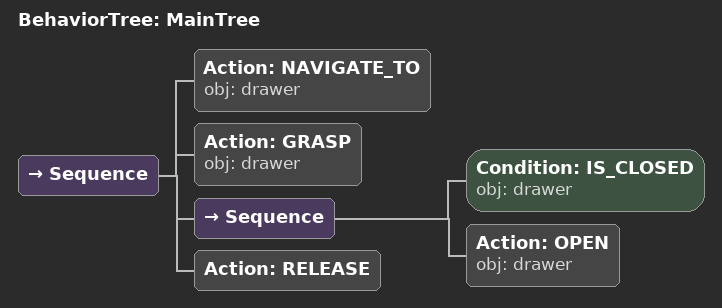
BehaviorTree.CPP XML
<root main_tree_to_execute="MainTree">
  <BehaviorTree ID="MainTree">
    <Sequence>
      <!-- Navigate to drawer -->
      <Action ID="NAVIGATE_TO" obj="drawer" />
      <!-- Grasp drawer -->
      <Action ID="GRASP" obj="drawer" />
      <Sequence>
        <!-- Check drawer is closed before OPEN -->
        <Condition ID="IS_CLOSED" obj="drawer" />
        <!-- Open drawer -->
        <Action ID="OPEN" obj="drawer" />
      </Sequence>
      <!-- Release -->
      <Action ID="RELEASE" />
    </Sequence>
  </BehaviorTree>
</root>
